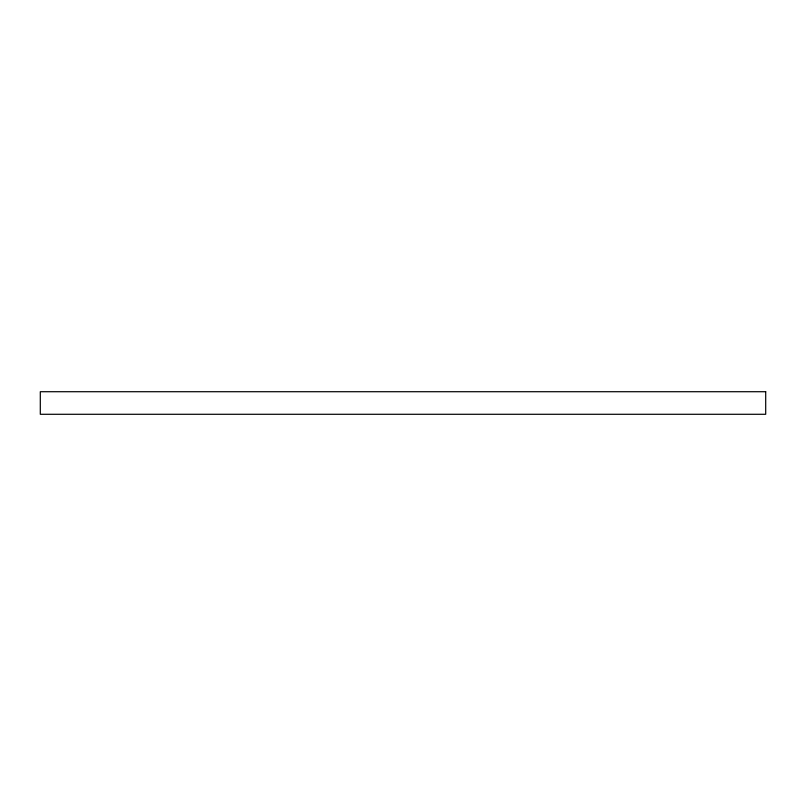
<?xml version="1.0" encoding="UTF-8"?>
<svg xmlns="http://www.w3.org/2000/svg" width="806" height="806" viewBox="0 0 806 806"><rect width="100%" height="100%" fill="white"/><g stroke="black" fill="none" stroke-linecap="round" stroke-linejoin="round"><path stroke-width="1.21" d="M765.7 391.716L40.3 391.716L40.3 414.284L765.7 414.284L765.7 391.716"/></g></svg>
